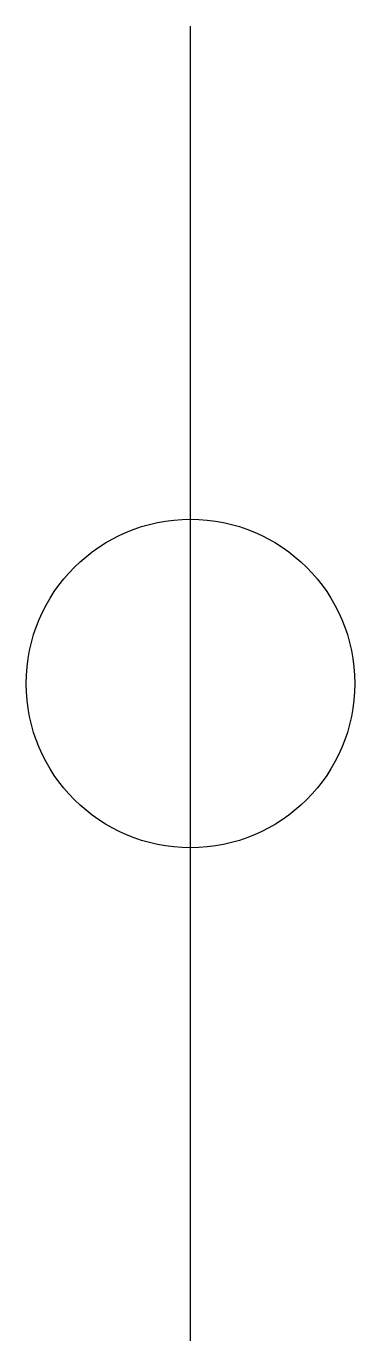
# Model space of a CAD drawing. Extents: x 6.88 to 7.12, y 3.5 to 4.5.
import ezdxf

# ---------------------------------------------------------------- set-up
doc = ezdxf.new("R2010")
doc.units = 0
doc.layers.get('0').update_dxf_attribs({"linetype": 'CONTINUOUS'})
doc.layers.add('STATXT', color=7, linetype='CONTINUOUS')

# ---------------------------------------------------------------- blocks, each defined once
blk = doc.blocks.new('STAMARK2')
at = {"layer": 'STATXT'}
blk.add_line((0, -0.5), (0, 0.5), dxfattribs=at)
blk.add_circle((0, 0), 0.125, dxfattribs=at)

msp = doc.modelspace()

# ---------------------------------------------------------------- block references
msp.add_blockref('STAMARK2', (7, 4))

doc.saveas('drawing.dxf')
